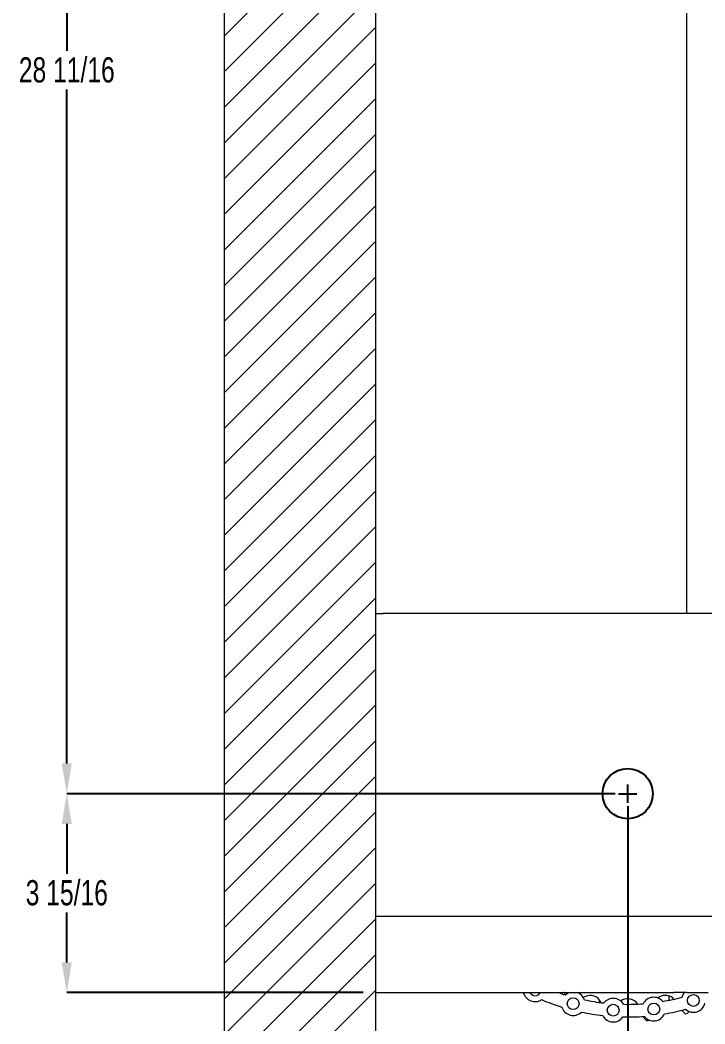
# Model space of a CAD drawing. Header units: inches. Extents: x 1.7 to 10.3, y 7.3 to 20.8.
# Drawn here: x 1.664 to 5.061, y 11.095 to 16.071 of the extents above; entities that cross this region are included whole.
import ezdxf

# ---------------------------------------------------------------- set-up
doc = ezdxf.new("R2010")
doc.units = ezdxf.units.IN
doc.header["$MEASUREMENT"] = 0
doc.header["$PDSIZE"] = -1
doc.layers.add('DIM', color=1, linetype='Continuous')
doc.styles.add('SLDTEXTSTYLE0', font='ARIAL.TTF', dxfattribs={"width": 0.7})
doc.dimstyles.new('SLDDIMSTYLE0', dxfattribs={"dimtxt": 0.125, "dimasz": 0.15, "dimexe": 0, "dimexo": 0.0625, "dimgap": 0.03125, "dimtad": 0, "dimtih": 1, "dimtoh": 1, "dimdec": 3, "dimlfac": 4, "dimrnd": 1e-09, "dimzin": 12, "dimdsep": 46, "dimtxsty": 'SLDTEXTSTYLE0', "dimsah": 1, "dimcen": 0.09, "dimadec": 0, "dimazin": 0, "dimtfac": 1, "dimtdec": 3, "dimtofl": 0, "dimtmove": 0, "dimatfit": 3, "dimfxl": 0, "dimtolj": 1, "dimtzin": 12, "dimarcsym": 0})

# ---------------------------------------------------------------- blocks, each defined once
blk = doc.blocks.new('*D6')
at = {"color": 0, "linetype": 'ByBlock', "lineweight": -2}
for p, q in [((4.6778, 12.1737), (4.6778, 8.2897)), ((3.4278, 8.8522), (3.4278, 8.2897)), ((3.5778, 8.2897), (3.8184, 8.2897)), ((4.5278, 8.2897), (4.2871, 8.2897))]:
    blk.add_line(p, q, dxfattribs=at)
at = {"color": 0, "linetype": 'ByBlock'}
for points in [[(3.4278, 8.2897), (3.5778, 8.2647), (3.5778, 8.3147)], [(4.6778, 8.2897), (4.5278, 8.2647), (4.5278, 8.3147)]]:
    blk.add_solid(points, dxfattribs=at)
at = {"layer": 'DEFPOINTS', "color": 0, "linetype": 'ByBlock'}
for p in [(4.6778, 12.2362), (3.4278, 8.9147)]:
    blk.add_point(p, dxfattribs=at)
at = {"color": 0, "linetype": 'ByBlock', "insert": (4.0528, 8.2897), "char_height": 0.125, "attachment_point": 5, "style": 'SLDTEXTSTYLE0'}
blk.add_mtext('5 TO 7"', dxfattribs=at)
blk = doc.blocks.new('*D7')
at = {"color": 0, "linetype": 'ByBlock', "lineweight": -2}
for p, q in [((6.9683, 12.317), (6.9683, 8.2897)), ((4.6778, 12.1737), (4.6778, 8.2897)), ((4.8278, 8.2897), (5.6272, 8.2897)), ((6.8183, 8.2897), (6.0189, 8.2897))]:
    blk.add_line(p, q, dxfattribs=at)
at = {"color": 0, "linetype": 'ByBlock'}
for points in [[(4.6778, 8.2897), (4.8278, 8.2647), (4.8278, 8.3147)], [(6.9683, 8.2897), (6.8183, 8.2647), (6.8183, 8.3147)]]:
    blk.add_solid(points, dxfattribs=at)
at = {"layer": 'DEFPOINTS', "color": 0, "linetype": 'ByBlock'}
for p in [(6.9683, 12.3795), (4.6778, 12.2362)]:
    blk.add_point(p, dxfattribs=at)
at = {"color": 0, "linetype": 'ByBlock', "insert": (5.823, 8.2897), "char_height": 0.125, "attachment_point": 5, "style": 'SLDTEXTSTYLE0'}
blk.add_mtext('9 3/16', dxfattribs=at)
blk = doc.blocks.new('*D8')
at = {"layer": 'DEFPOINTS', "color": 0}
for p in [(4.6778, 12.2362), (1.8958, 11.2499), (3.4278, 11.2499)]:
    blk.add_point(p, dxfattribs=at)
at = {"layer": 'DIM', "color": 0, "lineweight": -2}
for p, q in [((4.6153, 12.2362), (1.8958, 12.2362)), ((1.8958, 12.0862), (1.8958, 11.839)), ((1.8958, 11.3999), (1.8958, 11.6471)), ((3.3653, 11.2499), (1.8958, 11.2499))]:
    blk.add_line(p, q, dxfattribs=at)
at = {"layer": 'DIM', "color": 0}
for points in [[(1.8708, 12.0862), (1.9208, 12.0862), (1.8958, 12.2362)], [(1.8708, 11.3999), (1.9208, 11.3999), (1.8958, 11.2499)]]:
    blk.add_solid(points, dxfattribs=at)
at = {"layer": 'DIM', "color": 0, "insert": (1.8958, 11.8077), "char_height": 0.125, "attachment_point": 2, "style": 'SLDTEXTSTYLE0'}
blk.add_mtext('\\A1;3 15/16', dxfattribs=at)
blk = doc.blocks.new('*D9')
at = {"color": 0, "linetype": 'ByBlock', "lineweight": -2}
for p, q in [((6.6289, 19.4098), (1.8958, 19.4098)), ((1.8958, 19.2598), (1.8958, 15.9188)), ((1.8958, 12.3862), (1.8958, 15.7271)), ((4.6153, 12.2362), (1.8958, 12.2362))]:
    blk.add_line(p, q, dxfattribs=at)
at = {"color": 0, "linetype": 'ByBlock'}
for points in [[(1.8958, 19.4098), (1.9208, 19.2598), (1.8708, 19.2598)], [(1.8958, 12.2362), (1.9208, 12.3862), (1.8708, 12.3862)]]:
    blk.add_solid(points, dxfattribs=at)
at = {"layer": 'DEFPOINTS', "color": 0, "linetype": 'ByBlock'}
for p in [(6.6914, 19.4098), (4.6778, 12.2362)]:
    blk.add_point(p, dxfattribs=at)
at = {"color": 0, "linetype": 'ByBlock', "insert": (1.8958, 15.823), "char_height": 0.125, "attachment_point": 5, "style": 'SLDTEXTSTYLE0'}
blk.add_mtext('28 11/16', dxfattribs=at)
blk = doc.blocks.new('*D11')
at = {"color": 0, "linetype": 'ByBlock', "lineweight": -2}
for p, q in [((3.4278, 17.9807), (3.4278, 20.2854)), ((3.5778, 20.2854), (5.7666, 20.2854)), ((9.1053, 20.2854), (6.9165, 20.2854)), ((9.2553, 15.7229), (9.2553, 20.2854))]:
    blk.add_line(p, q, dxfattribs=at)
at = {"color": 0, "linetype": 'ByBlock'}
for points in [[(3.4278, 20.2854), (3.5778, 20.2604), (3.5778, 20.3104)], [(9.2553, 20.2854), (9.1053, 20.2604), (9.1053, 20.3104)]]:
    blk.add_solid(points, dxfattribs=at)
at = {"layer": 'DEFPOINTS', "color": 0, "linetype": 'ByBlock'}
for p in [(3.4278, 17.9182), (9.2553, 15.6604)]:
    blk.add_point(p, dxfattribs=at)
at = {"color": 0, "linetype": 'ByBlock', "insert": (6.3416, 20.2854), "char_height": 0.125, "attachment_point": 5, "style": 'SLDTEXTSTYLE0'}
blk.add_mtext('23 5/16 TO 25 5/16"', dxfattribs=at)

msp = doc.modelspace()

# ---------------------------------------------------------------- linework, layer by layer
at = {"color": 7, "linetype": 'Continuous', "lineweight": 15}
for p, q in [((2.677773, 8.914666), (2.677773, 17.918203)), ((3.427773, 8.914666), (3.427773, 17.918203)), ((4.968873, 16.270538), (4.968873, 13.129502)), ((3.427773, 13.129502), (3.465274, 13.129502)), ((3.512773, 13.129502), (3.465274, 13.129502)), ((6.687024, 13.129502), (3.512773, 13.129502)), ((3.427773, 11.629502), (3.465274, 11.629502)), ((3.465274, 11.629502), (3.512773, 11.629502)), ((3.512773, 11.629502), (6.687024, 11.629502)), ((3.427773, 11.249915), (4.906374, 11.249915)), ((4.968873, 11.249915), (4.906374, 11.249915)), ((4.968873, 11.249915), (5.076423, 11.249915)), ((4.535898, 11.215558), (4.535898, 11.201586)), ((4.883398, 11.212326), (4.883398, 11.233066))]:
    msp.add_line(p, q, dxfattribs=at)
at = {"color": 0, "linetype": 'Continuous', "lineweight": 0}
for p, q in [((2.677773, 15.992234), (3.427773, 16.742234)), ((2.677773, 15.815457), (3.427773, 16.565457)), ((2.677773, 15.63868), (3.427773, 16.38868)), ((2.677773, 15.461904), (3.427773, 16.211904)), ((2.677773, 15.285127), (3.427773, 16.035127)), ((2.677773, 15.10835), (3.427773, 15.85835)), ((2.677773, 14.931573), (3.427773, 15.681574)), ((2.677773, 14.754797), (3.427773, 15.504797)), ((2.677773, 14.57802), (3.427773, 15.32802)), ((2.677773, 14.401243), (3.427773, 15.151243)), ((2.677773, 14.224467), (3.427773, 14.974467)), ((2.677773, 14.04769), (3.427773, 14.79769)), ((2.677773, 13.870913), (3.427773, 14.620913)), ((2.677773, 13.694137), (3.427773, 14.444137)), ((2.677773, 13.51736), (3.427773, 14.26736)), ((2.677773, 13.340583), (3.427773, 14.090583)), ((2.677773, 13.163807), (3.427773, 13.913807)), ((2.677773, 12.98703), (3.427773, 13.73703)), ((2.677773, 12.810253), (3.427773, 13.560253)), ((2.677773, 12.633476), (3.427773, 13.383476)), ((2.677773, 12.4567), (3.427773, 13.2067)), ((2.677773, 12.279923), (3.427773, 13.029923)), ((2.677773, 12.103146), (3.427773, 12.853146)), ((2.677773, 11.92637), (3.427773, 12.67637)), ((2.677773, 11.749593), (3.427773, 12.499593)), ((2.677773, 11.572816), (3.427773, 12.322816)), ((2.677773, 11.39604), (3.427773, 12.14604)), ((2.677773, 11.219263), (3.427773, 11.969263)), ((2.677773, 11.042486), (3.427773, 11.792486)), ((2.677773, 10.865709), (3.427773, 11.615709)), ((2.677773, 10.688933), (3.427773, 11.438933)), ((2.677773, 10.512156), (3.427773, 11.262156))]:
    msp.add_line(p, q, dxfattribs=at)
at = {"color": 7, "linetype": 'Continuous', "lineweight": 15, "flags": 128}
for points in [[(4.205533, 11.237431), (4.197244, 11.243302), (4.192332, 11.249915)], [(4.368073, 11.23889), (4.379898, 11.247117), (4.386045, 11.249915)], [(4.947302, 11.227258), (4.952922, 11.240521), (4.959667, 11.249915)], [(4.575333, 11.113009), (4.574627, 11.113073), (4.57301, 11.113223)]]:
    msp.add_lwpolyline(points, dxfattribs=at)
msp.add_circle((4.677773, 12.236165), 0.124375)
at = {"color": 7, "linetype": 'Continuous', "lineweight": 15}
for centre, radius in [((4.407214, 11.195245), 0.029251), ((4.807034, 11.168432), 0.02925), ((5.003682, 11.211189), 0.02925), ((4.605864, 11.163056), 0.02925)]:
    msp.add_circle(centre, radius, dxfattribs=at)
for centre, radius, start, end in [((4.218037, 11.263871), 0.058624, 193.77277, 303.793041), ((4.218037, 11.263874), 0.029251, 244.694264, 331.494431), ((4.674954, 12.227508), 1.035152, 250.803286, 252.754912), ((4.407214, 11.195245), 0.058625, 18.969186, 68.832025), ((4.677763, 12.236083), 1.106676, 247.297399, 252.824016), ((4.490987, 11.176851), 0.059289, 35.678158, 124.320642), ((4.678055, 12.237638), 1.04576, 258.113444, 263.478354), ((4.605865, 11.163054), 0.058626, 29.707834, 142.620363), ((4.677774, 11.160506), 0.059292, 45.68205, 125.994265), ((4.807034, 11.168432), 0.058626, 40.442489, 153.354635), ((4.86456, 11.176849), 0.05929, 55.68113, 128.43391), ((4.677915, 12.235924), 1.04402, 279.579202, 284.953088), ((5.00368, 11.21119), 0.058626, 228.534234, 346.733946), ((4.407214, 11.195245), 0.058625, 196.329336, 314.528879), ((4.677916, 12.236679), 1.107291, 258.033271, 263.556844), ((4.677808, 12.236859), 1.044963, 268.847244, 274.216229), ((4.678142, 12.234843), 1.105415, 279.500059, 285.033022), ((4.689935, 12.191012), 1.081057, 284.652639, 285.340912), ((4.605864, 11.163055), 0.058625, 207.063585, 325.265152), ((4.677858, 12.235442), 1.106047, 268.766197, 274.296008), ((4.807034, 11.168433), 0.058624, 217.798725, 335.999607), ((4.678681, 12.226642), 1.118252, 274.663474, 275.32892)]:
    msp.add_arc(centre, radius, start, end, dxfattribs=at)
for points in [[(4.366678, 11.24238), (4.363311, 11.251072)], [(4.367436, 11.238951), (4.366678, 11.24238)], [(4.543973, 11.203456), (4.539148, 11.21143)], [(4.725334, 11.195911), (4.719198, 11.202928)], [(4.90525, 11.219974), (4.897988, 11.225817)], [(4.979021, 11.159285), (4.975941, 11.148474)]]:
    msp.add_open_spline(points, degree=1, dxfattribs=at)
for points, knots in [([(4.963397, 11.145114), (4.959058, 11.148806), (4.952704, 11.154212), (4.948066, 11.161102), (4.946596, 11.163286)], [0, 0, 0, 0, 0.68295682, 1, 1, 1, 1]), ([(4.769599, 11.112092), (4.765959, 11.116477), (4.760753, 11.12275), (4.75745, 11.130159), (4.756456, 11.132388)], [0, 0, 0, 0, 0.69911165, 1, 1, 1, 1])]:
    msp.add_open_spline(points, degree=3, knots=knots, dxfattribs=at)
at = {"layer": 'DIM'}
for p, q in [((4.677773, 12.191165), (4.677773, 12.281165)), ((4.632773, 12.236165), (4.722773, 12.236165))]:
    msp.add_line(p, q, dxfattribs=at)

# ---------------------------------------------------------------- dimensions: what is measured, and where the dimension line sits
dim = msp.add_linear_dim(base=(9.25533, 20.285408), p1=(3.427773, 17.918205), p2=(9.25533, 15.66037), text='<> TO 25 5/16"', dimstyle='SLDDIMSTYLE0', override={"dimdec": 4, "dimlunit": 5, "dimfrac": 2}, dxfattribs=at)
dim.commit()
dim.dimension.update_dxf_attribs({"geometry": '*D11', "text_midpoint": (6.341552, 20.285408)})
for base, p1, p2, picture, middle in [((1.8958244854, 19.4097515621), (4.677773244, 12.2361640621), (6.6914464798, 19.4097515621), '*D9', (1.8958244854, 15.8229578121)), ((1.895824, 11.249915), (4.677773, 12.236164), (3.427773, 11.249915), '*D8', (1.895824, 11.743039))]:
    dim = msp.add_linear_dim(base=base, p1=p1, p2=p2, angle=90, dimstyle='SLDDIMSTYLE0', override={"dimdec": 4, "dimlunit": 5, "dimfrac": 2}, dxfattribs=at)
    dim.commit()
    dim.dimension.update_dxf_attribs({"geometry": picture, "text_midpoint": middle})
dim = msp.add_linear_dim(base=(6.968273, 8.289667), p1=(4.677773, 12.236164), p2=(6.968273, 12.379502), dimstyle='SLDDIMSTYLE0', override={"dimdec": 4, "dimlunit": 5, "dimfrac": 2}, dxfattribs=at)
dim.commit()
dim.dimension.update_dxf_attribs({"geometry": '*D7', "text_midpoint": (5.823023, 8.289667)})
dim = msp.add_linear_dim(base=(4.677773, 8.289667), p1=(3.427773, 8.914667), p2=(4.677773, 12.236164), text='<> TO 7"', dimstyle='SLDDIMSTYLE0', dxfattribs=at)
dim.commit()
dim.dimension.update_dxf_attribs({"geometry": '*D6', "text_midpoint": (4.052773, 8.289667)})

doc.saveas('drawing.dxf')
